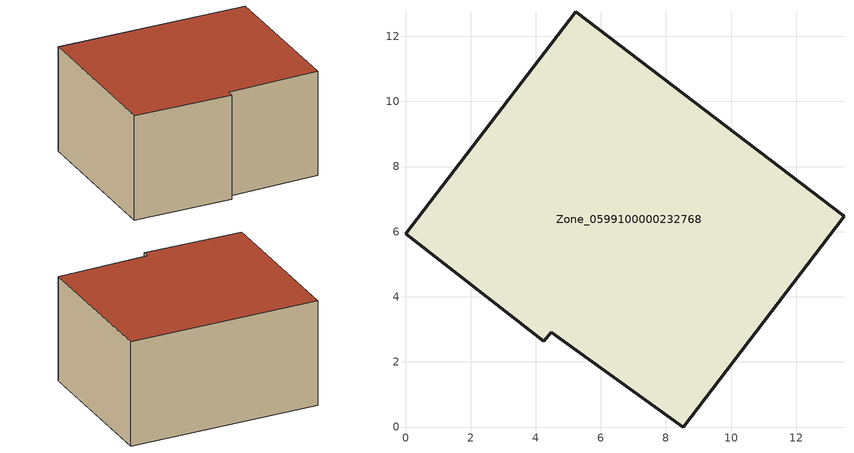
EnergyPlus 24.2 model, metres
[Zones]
Zone_0599100000232768
 floor ground (C_G): 0,5.94 5.23,12.75 13.47,6.48 8.53,0 4.48,2.91 4.24,2.63 z0
 wall outside (C_F): 5.23,12.75 0,5.94 4.24,2.63 4.48,2.91 8.53,0 13.47,6.48 5.23,12.75 z0:5.77
 roof outside (C_R): 13.47,6.48 5.23,12.75 0,5.94 4.24,2.63 4.48,2.91 8.53,0 z5.77
[BUILDING]
Pand.0599100000232768: North Axis=0; Terrain=City; Loads Convergence Tolerance Value=0.04; Temperature Convergence Tolerance Value=0.4; Solar Distribution=FullExterior; Maximum Number of Warmup Days=25; Minimum Number of Warmup Days=1
[Site:Location]
Rotterdam.The.Hague.AP_ZH_NLD Design_Conditions: Latitude=51.96; Longitude=4.45; Time Zone=1; Elevation=-4.5
[SITE:GROUNDTEMPERATURE:BUILDINGSURFACE]
18, 18, 18, 18, 18, 18, 18, 18, 18, 18, 18, 18
[MATERIAL] Thermal Absorptance=0.9; Solar Absorptance=0.7; Visible Absorptance=0.7
Name | Roughness | Thickness | Conductivity | Density | Specific Heat
G.TC.1946 | MediumSmooth | 0.15 | 1 | 540 | 1210
F.TC.1946 | Rough | 0.3 | 0.857143 | 1920 | 840
R.TC.1946 | MediumRough | 0.2 | 0.909091 | 1500 | 1000
[CONSTRUCTION]
C_G: G.TC.1946
C_F: F.TC.1946
C_R: R.TC.1946
[ZONE]
Zone_0599100000232768: Type=1; Multiplier=1; Ceiling Height=Autocalculate; Volume=Autocalculate; Floor Area=autocalculate; Part of Total Floor Area=Yes
[ZONEINFILTRATION:DESIGNFLOWRATE]
Infil_Zone_0599100000232768: Zone or ZoneList or Space or SpaceList=Zone_0599100000232768; Schedule=AlwaysOn; Design Flow Rate Calculation Method=Flow/Area; Flow Rate per Floor Area=0.003; Constant Term Coefficient=1; Temperature Term Coefficient=0; Velocity Term Coefficient=0; Velocity Squared Term Coefficient=0
[HVACTEMPLATE:ZONE:IDEALLOADSAIRSYSTEM]
Zone_0599100000232768: Maximum Heating Supply Air Temperature=50; Minimum Cooling Supply Air Temperature=13; Maximum Heating Supply Air Humidity Ratio=0.0156; Minimum Cooling Supply Air Humidity Ratio=0.0077; Heating Limit=NoLimit; Cooling Limit=NoLimit; Dehumidification Control Type=ConstantSensibleHeatRatio; Cooling Sensible Heat Ratio=0.7; Dehumidification Setpoint=60; Humidification Control Type=None; Humidification Setpoint=30; Outdoor Air Method=None; Outdoor Air Flow Rate per Person=0.00944; Outdoor Air Flow Rate per Zone Floor Area=0; Outdoor Air Flow Rate per Zone=0; Demand Controlled Ventilation Type=None; Outdoor Air Economizer Type=NoEconomizer; Heat Recovery Type=None; Sensible Heat Recovery Effectiveness=0.7; Latent Heat Recovery Effectiveness=0.65
[ZONECONTROL:THERMOSTAT]
ThermostatControl_Zone_0599100000232768: Zone or ZoneList=Zone_0599100000232768; Control Type Schedule=DualSetpointControlType; Control 1=Thermostat_Zone_0599100000232768; Temperature Difference Between Cutout And Setpoint=0
[THERMOSTATSETPOINT:DUALSETPOINT]
Thermostat_Zone_0599100000232768: Heating Setpoint Temperature Schedule=HeatingSetpoint_Zone_0599100000232768; Cooling Setpoint Temperature Schedule=CoolingSetpoint_Zone_0599100000232768
[SCHEDULE:COMPACT]
HeatingSetpoint_Zone_0599100000232768: Through: 12/31, For: AllDays, Until: 24:00, 21
CoolingSetpoint_Zone_0599100000232768: Through: 12/31, For: AllDays, Until: 24:00, 24
DualSetpointControlType: Through: 12/31, For: AllDays, Until: 24:00, 4
AlwaysOn: Through: 12/31, For: AllDays, Until: 24:00, 1
